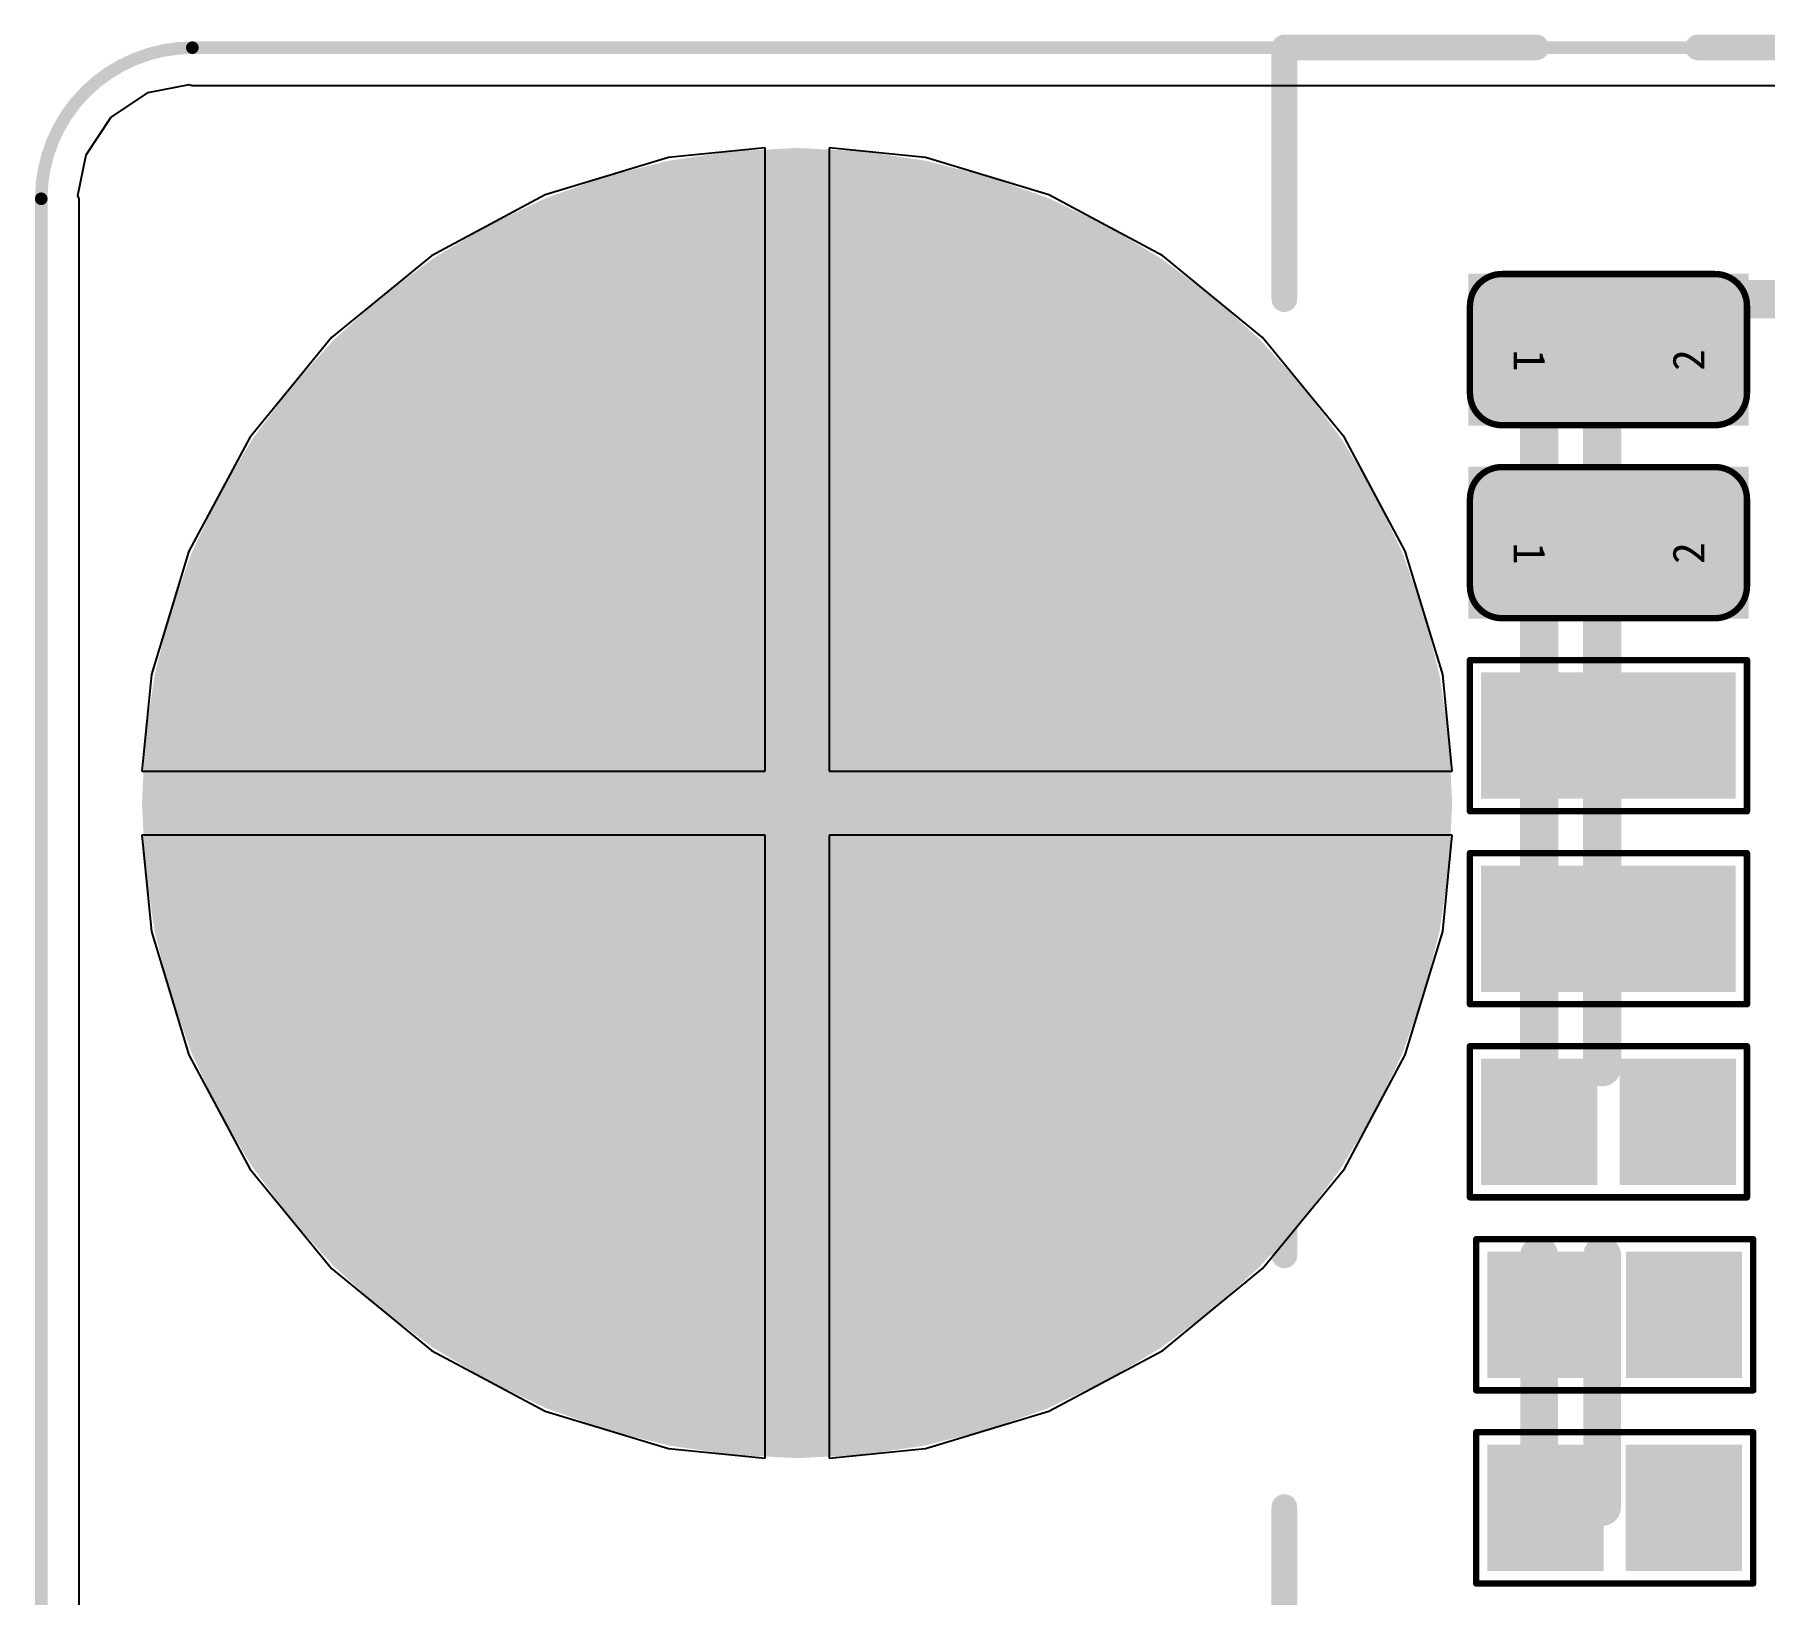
# Model space of a CAD drawing. Header units: millimetres. Extents: x 7.33 to 10.08, y 7.01 to 8.78.
# Drawn here: x 7.3328 to 7.6033, y 8.5407 to 8.7846 of the extents above; entities that cross this region are included whole.
import ezdxf

# ---------------------------------------------------------------- set-up
doc = ezdxf.new("R2010")
doc.units = ezdxf.units.MM
doc.header["$MEASUREMENT"] = 0
for name, color, linetype in [('BottomLayer', 5, 'Continuous'), ('BottomOverlay', 54, 'Continuous'), ('BottomSolder', 6, 'Continuous'), ('KeepOutLayer', 6, 'Continuous'), ('Mechanical16', 56, 'Continuous'), ('Mechanical20', 56, 'Continuous'), ('MidLayer1', 16, 'Continuous'), ('MidLayer2', 76, 'Continuous'), ('MidLayer3', 90, 'Continuous'), ('MidLayer4', 156, 'Continuous'), ('MidLayer5', 130, 'Continuous'), ('MidLayer6', 216, 'Continuous'), ('MultiLayer', 9, 'Continuous'), ('TopLayer', 1, 'Continuous'), ('TopOverlay', 2, 'Continuous'), ('TopPaste', 8, 'Continuous'), ('TopSolder', 216, 'Continuous')]:
    doc.layers.add(name, color=color, linetype=linetype)

# ---------------------------------------------------------------- blocks, each defined once
blk = doc.blocks.new('FBGA153_11R5X13R0X1R00_B_14')
at = {"layer": 'BottomOverlay'}
for points, const_width in [([(-0.226378, 0.226378), (-0.226378, 0.255906)], 0.005984), ([(-0.226378, 0.255906), (-0.108268, 0.255906)], 0.005984), ([(-0.216535, 0.226378), (-0.216535, 0.255906)], 0.005984), ([(-0.226378, 0.135827), (-0.226378, 0.226378)], 0.005984), ([(-0.216535, 0.135827), (-0.216535, 0.226378)], 0.005984), ([(-0.226378, 0.067047), (-0.226378, 0.106417)], 0.005906), ([(-0.216535, 0.067047), (-0.216535, 0.106417)], 0.005906)]:
    blk.add_lwpolyline(points, dxfattribs=dict(at, const_width=const_width))
for points, const_width in [([(-0.227874, 0.255906, 1), (-0.224882, 0.255906, 1)], 0.002992), ([(-0.227874, 0.255906, 1), (-0.224882, 0.255906, 1)], 0.002992), ([(-0.218031, 0.255906, 1), (-0.215039, 0.255906, 1)], 0.002992), ([(-0.227874, 0.226378, 1), (-0.224882, 0.226378, 1)], 0.002992), ([(-0.227874, 0.226378, 1), (-0.224882, 0.226378, 1)], 0.002992), ([(-0.218031, 0.226378, 1), (-0.215039, 0.226378, 1)], 0.002992), ([(-0.218031, 0.226378, 1), (-0.215039, 0.226378, 1)], 0.002992), ([(-0.227874, 0.135827, 1), (-0.224882, 0.135827, 1)], 0.002992), ([(-0.218031, 0.135827, 1), (-0.215039, 0.135827, 1)], 0.002992), ([(-0.2278545, 0.106417, 1), (-0.2249015, 0.106417, 1)], 0.002953), ([(-0.2180115, 0.106417, 1), (-0.2150585, 0.106417, 1)], 0.002953), ([(-0.2278545, 0.067047, 1), (-0.2249015, 0.067047, 1)], 0.002953), ([(-0.2180115, 0.067047, 1), (-0.2150585, 0.067047, 1)], 0.002953)]:
    blk.add_lwpolyline(points, format="xyb", close=True, dxfattribs=dict(at, const_width=const_width))
at = {"layer": 'Mechanical16'}
for points, const_width in [([(-0.26622, 0.295276), (-0.22685, 0.295276)], 0.004016), ([(-0.26622, 0.255906), (-0.26622, 0.295276)], 0.004016), ([(-0.201535, 0.295276), (-0.162165, 0.295276)], 0.004016), ([(-0.226378, 0.226378), (-0.226378, 0.255906)], 0.005984), ([(-0.226378, 0.255906), (-0.108268, 0.255906)], 0.005984), ([(-0.216535, 0.226378), (-0.216535, 0.255906)], 0.005984), ([(-0.226378, 0.135827), (-0.226378, 0.226378)], 0.005984), ([(-0.216535, 0.135827), (-0.216535, 0.226378)], 0.005984), ([(-0.26622, 0.185157), (-0.26622, 0.224528)], 0.004016), ([(-0.26622, 0.106417), (-0.26622, 0.145787)], 0.004016), ([(-0.226378, 0.067047), (-0.226378, 0.106417)], 0.005906), ([(-0.216535, 0.067047), (-0.216535, 0.106417)], 0.005906), ([(-0.26622, 0.027677), (-0.26622, 0.067047)], 0.004016)]:
    blk.add_lwpolyline(points, dxfattribs=dict(at, const_width=const_width))
for points, const_width in [([(-0.267224, 0.295276, 1), (-0.265216, 0.295276, 1)], 0.002008), ([(-0.267224, 0.295276, 1), (-0.265216, 0.295276, 1)], 0.002008), ([(-0.227854, 0.295276, 1), (-0.225846, 0.295276, 1)], 0.002008), ([(-0.202539, 0.295276, 1), (-0.200531, 0.295276, 1)], 0.002008), ([(-0.267224, 0.255906, 1), (-0.265216, 0.255906, 1)], 0.002008), ([(-0.227874, 0.255906, 1), (-0.224882, 0.255906, 1)], 0.002992), ([(-0.227874, 0.255906, 1), (-0.224882, 0.255906, 1)], 0.002992), ([(-0.218031, 0.255906, 1), (-0.215039, 0.255906, 1)], 0.002992), ([(-0.227874, 0.226378, 1), (-0.224882, 0.226378, 1)], 0.002992), ([(-0.227874, 0.226378, 1), (-0.224882, 0.226378, 1)], 0.002992), ([(-0.218031, 0.226378, 1), (-0.215039, 0.226378, 1)], 0.002992), ([(-0.218031, 0.226378, 1), (-0.215039, 0.226378, 1)], 0.002992), ([(-0.267224, 0.224528, 1), (-0.265216, 0.224528, 1)], 0.002008), ([(-0.267224, 0.185157, 1), (-0.265216, 0.185157, 1)], 0.002008), ([(-0.267224, 0.145787, 1), (-0.265216, 0.145787, 1)], 0.002008), ([(-0.227874, 0.135827, 1), (-0.224882, 0.135827, 1)], 0.002992), ([(-0.218031, 0.135827, 1), (-0.215039, 0.135827, 1)], 0.002992), ([(-0.267224, 0.106417, 1), (-0.265216, 0.106417, 1)], 0.002008), ([(-0.2278545, 0.106417, 1), (-0.2249015, 0.106417, 1)], 0.002953), ([(-0.2180115, 0.106417, 1), (-0.2150585, 0.106417, 1)], 0.002953), ([(-0.267224, 0.067047, 1), (-0.265216, 0.067047, 1)], 0.002008), ([(-0.2278545, 0.067047, 1), (-0.2249015, 0.067047, 1)], 0.002953), ([(-0.2180115, 0.067047, 1), (-0.2150585, 0.067047, 1)], 0.002953)]:
    blk.add_lwpolyline(points, format="xyb", close=True, dxfattribs=dict(at, const_width=const_width))
blk = doc.blocks.new('R0201_72')
at = {"layer": 'TopLayer'}
for points in [[(-0.0179236, -0.00787), (-0.0037504, -0.00787), (-0.0179236, 0.007878), (-0.0037504, 0.007878)], [(0.0037384, -0.00787), (0.0179116, -0.00787), (0.0037384, 0.007878), (0.0179116, 0.007878)]]:
    blk.add_solid(points, dxfattribs=at)
at = {"layer": 'TopOverlay', "const_width": 0.001}
for points in [[(0.021655, 0.011815), (-0.021656, 0.011815)], [(-0.021656, 0.011815), (-0.021656, -0.011815)], [(0.021655, 0.011815), (0.021655, -0.011815)], [(0.021655, -0.011815), (-0.021656, -0.011815)]]:
    blk.add_lwpolyline(points, dxfattribs=at)
at = {"layer": 'TopOverlay', "const_width": 0.0005}
for points in [[(-0.021906, 0.011815, 1), (-0.021406, 0.011815, 1)], [(-0.021906, 0.011815, 1), (-0.021406, 0.011815, 1)], [(0.021405, 0.011815, 1), (0.021905, 0.011815, 1)], [(0.021405, 0.011815, 1), (0.021905, 0.011815, 1)], [(-0.021906, -0.011815, 1), (-0.021406, -0.011815, 1)], [(-0.021906, -0.011815, 1), (-0.021406, -0.011815, 1)], [(0.021405, -0.011815, 1), (0.021905, -0.011815, 1)], [(0.021405, -0.011815, 1), (0.021905, -0.011815, 1)]]:
    blk.add_lwpolyline(points, format="xyb", close=True, dxfattribs=at)
at = {"layer": 'TopPaste'}
for points in [[(-0.0179236, -0.00787), (-0.0037504, -0.00787), (-0.0179236, 0.007878), (-0.0037504, 0.007878)], [(0.0037384, -0.00787), (0.0179116, -0.00787), (0.0037384, 0.007878), (0.0179116, 0.007878)]]:
    blk.add_solid(points, dxfattribs=at)
at = {"layer": 'TopSolder'}
for points in [[(-0.0199236, -0.00987), (-0.0017504, -0.00987), (-0.0199236, 0.009878), (-0.0017504, 0.009878)], [(0.0017384, -0.00987), (0.0199116, -0.00987), (0.0017384, 0.009878), (0.0199116, 0.009878)]]:
    blk.add_solid(points, dxfattribs=at)
blk = doc.blocks.new('R0201_73')
at = {"layer": 'TopLayer'}
for points in [[(-0.0179236, -0.00787), (-0.0037504, -0.00787), (-0.0179236, 0.007878), (-0.0037504, 0.007878)], [(0.0037384, -0.00787), (0.0179116, -0.00787), (0.0037384, 0.007878), (0.0179116, 0.007878)]]:
    blk.add_solid(points, dxfattribs=at)
at = {"layer": 'TopOverlay', "const_width": 0.001}
for points in [[(0.021655, 0.011815), (-0.021656, 0.011815)], [(-0.021656, 0.011815), (-0.021656, -0.011815)], [(0.021655, 0.011815), (0.021655, -0.011815)], [(0.021655, -0.011815), (-0.021656, -0.011815)]]:
    blk.add_lwpolyline(points, dxfattribs=at)
at = {"layer": 'TopOverlay', "const_width": 0.0005}
for points in [[(-0.021906, 0.011815, 1), (-0.021406, 0.011815, 1)], [(-0.021906, 0.011815, 1), (-0.021406, 0.011815, 1)], [(0.021405, 0.011815, 1), (0.021905, 0.011815, 1)], [(0.021405, 0.011815, 1), (0.021905, 0.011815, 1)], [(-0.021906, -0.011815, 1), (-0.021406, -0.011815, 1)], [(-0.021906, -0.011815, 1), (-0.021406, -0.011815, 1)], [(0.021405, -0.011815, 1), (0.021905, -0.011815, 1)], [(0.021405, -0.011815, 1), (0.021905, -0.011815, 1)]]:
    blk.add_lwpolyline(points, format="xyb", close=True, dxfattribs=at)
at = {"layer": 'TopPaste'}
for points in [[(-0.0179236, -0.00787), (-0.0037504, -0.00787), (-0.0179236, 0.007878), (-0.0037504, 0.007878)], [(0.0037384, -0.00787), (0.0179116, -0.00787), (0.0037384, 0.007878), (0.0179116, 0.007878)]]:
    blk.add_solid(points, dxfattribs=at)
at = {"layer": 'TopSolder'}
for points in [[(-0.0199236, -0.00987), (-0.0017504, -0.00987), (-0.0199236, 0.009878), (-0.0017504, 0.009878)], [(0.0017384, -0.00987), (0.0199116, -0.00987), (0.0017384, 0.009878), (0.0199116, 0.009878)]]:
    blk.add_solid(points, dxfattribs=at)
blk = doc.blocks.new('R0201_74')
at = {"layer": 'TopLayer'}
for points in [[(-0.0179236, -0.00787), (-0.0037504, -0.00787), (-0.0179236, 0.007878), (-0.0037504, 0.007878)], [(0.0037384, -0.00787), (0.0179116, -0.00787), (0.0037384, 0.007878), (0.0179116, 0.007878)]]:
    blk.add_solid(points, dxfattribs=at)
at = {"layer": 'TopOverlay', "const_width": 0.001}
for points in [[(-0.021656, 0.011815), (0.021655, 0.011815)], [(-0.021656, -0.011815), (-0.021656, 0.011815)], [(0.021655, -0.011815), (0.021655, 0.011815)], [(-0.021656, -0.011815), (0.021655, -0.011815)]]:
    blk.add_lwpolyline(points, dxfattribs=at)
at = {"layer": 'TopOverlay', "const_width": 0.0005}
for points in [[(-0.021906, 0.011815, 1), (-0.021406, 0.011815, 1)], [(-0.021906, 0.011815, 1), (-0.021406, 0.011815, 1)], [(0.021405, 0.011815, 1), (0.021905, 0.011815, 1)], [(0.021405, 0.011815, 1), (0.021905, 0.011815, 1)], [(-0.021906, -0.011815, 1), (-0.021406, -0.011815, 1)], [(-0.021906, -0.011815, 1), (-0.021406, -0.011815, 1)], [(0.021405, -0.011815, 1), (0.021905, -0.011815, 1)], [(0.021405, -0.011815, 1), (0.021905, -0.011815, 1)]]:
    blk.add_lwpolyline(points, format="xyb", close=True, dxfattribs=at)
at = {"layer": 'TopPaste'}
for points in [[(-0.0179236, -0.00787), (-0.0037504, -0.00787), (-0.0179236, 0.007878), (-0.0037504, 0.007878)], [(0.0037384, -0.00787), (0.0179116, -0.00787), (0.0037384, 0.007878), (0.0179116, 0.007878)]]:
    blk.add_solid(points, dxfattribs=at)
at = {"layer": 'TopSolder'}
for points in [[(-0.0199236, -0.00987), (-0.0017504, -0.00987), (-0.0199236, 0.009878), (-0.0017504, 0.009878)], [(0.0017384, -0.00987), (0.0199116, -0.00987), (0.0017384, 0.009878), (0.0199116, 0.009878)]]:
    blk.add_solid(points, dxfattribs=at)
blk = doc.blocks.new('R0201_76')
at = {"layer": 'TopLayer'}
for points in [[(-0.0179236, -0.00787), (-0.0037504, -0.00787), (-0.0179236, 0.007878), (-0.0037504, 0.007878)], [(0.0037384, -0.00787), (0.0179116, -0.00787), (0.0037384, 0.007878), (0.0179116, 0.007878)]]:
    blk.add_solid(points, dxfattribs=at)
at = {"layer": 'TopOverlay', "const_width": 0.001}
for points in [[(-0.021656, 0.011815), (0.021655, 0.011815)], [(-0.021656, -0.011815), (-0.021656, 0.011815)], [(0.021655, -0.011815), (0.021655, 0.011815)], [(-0.021656, -0.011815), (0.021655, -0.011815)]]:
    blk.add_lwpolyline(points, dxfattribs=at)
at = {"layer": 'TopOverlay', "const_width": 0.0005}
for points in [[(-0.021906, 0.011815, 1), (-0.021406, 0.011815, 1)], [(-0.021906, 0.011815, 1), (-0.021406, 0.011815, 1)], [(0.021405, 0.011815, 1), (0.021905, 0.011815, 1)], [(0.021405, 0.011815, 1), (0.021905, 0.011815, 1)], [(-0.021906, -0.011815, 1), (-0.021406, -0.011815, 1)], [(-0.021906, -0.011815, 1), (-0.021406, -0.011815, 1)], [(0.021405, -0.011815, 1), (0.021905, -0.011815, 1)], [(0.021405, -0.011815, 1), (0.021905, -0.011815, 1)]]:
    blk.add_lwpolyline(points, format="xyb", close=True, dxfattribs=at)
at = {"layer": 'TopPaste'}
for points in [[(-0.0179236, -0.00787), (-0.0037504, -0.00787), (-0.0179236, 0.007878), (-0.0037504, 0.007878)], [(0.0037384, -0.00787), (0.0179116, -0.00787), (0.0037384, 0.007878), (0.0179116, 0.007878)]]:
    blk.add_solid(points, dxfattribs=at)
at = {"layer": 'TopSolder'}
for points in [[(-0.0199236, -0.00987), (-0.0017504, -0.00987), (-0.0199236, 0.009878), (-0.0017504, 0.009878)], [(0.0017384, -0.00987), (0.0199116, -0.00987), (0.0017384, 0.009878), (0.0199116, 0.009878)]]:
    blk.add_solid(points, dxfattribs=at)
blk = doc.blocks.new('R0201_77')
at = {"layer": 'TopLayer'}
for points in [[(-0.0179236, -0.00787), (-0.0037504, -0.00787), (-0.0179236, 0.007878), (-0.0037504, 0.007878)], [(0.0037384, -0.00787), (0.0179116, -0.00787), (0.0037384, 0.007878), (0.0179116, 0.007878)]]:
    blk.add_solid(points, dxfattribs=at)
at = {"layer": 'TopOverlay', "const_width": 0.001}
for points in [[(-0.021656, 0.011815), (0.021655, 0.011815)], [(-0.021656, -0.011815), (-0.021656, 0.011815)], [(0.021655, -0.011815), (0.021655, 0.011815)], [(-0.021656, -0.011815), (0.021655, -0.011815)]]:
    blk.add_lwpolyline(points, dxfattribs=at)
at = {"layer": 'TopOverlay', "const_width": 0.0005}
for points in [[(-0.021906, 0.011815, 1), (-0.021406, 0.011815, 1)], [(-0.021906, 0.011815, 1), (-0.021406, 0.011815, 1)], [(0.021405, 0.011815, 1), (0.021905, 0.011815, 1)], [(0.021405, 0.011815, 1), (0.021905, 0.011815, 1)], [(-0.021906, -0.011815, 1), (-0.021406, -0.011815, 1)], [(-0.021906, -0.011815, 1), (-0.021406, -0.011815, 1)], [(0.021405, -0.011815, 1), (0.021905, -0.011815, 1)], [(0.021405, -0.011815, 1), (0.021905, -0.011815, 1)]]:
    blk.add_lwpolyline(points, format="xyb", close=True, dxfattribs=at)
at = {"layer": 'TopPaste'}
for points in [[(-0.0179236, -0.00787), (-0.0037504, -0.00787), (-0.0179236, 0.007878), (-0.0037504, 0.007878)], [(0.0037384, -0.00787), (0.0179116, -0.00787), (0.0037384, 0.007878), (0.0179116, 0.007878)]]:
    blk.add_solid(points, dxfattribs=at)
at = {"layer": 'TopSolder'}
for points in [[(-0.0199236, -0.00987), (-0.0017504, -0.00987), (-0.0199236, 0.009878), (-0.0017504, 0.009878)], [(0.0017384, -0.00987), (0.0199116, -0.00987), (0.0017384, 0.009878), (0.0199116, 0.009878)]]:
    blk.add_solid(points, dxfattribs=at)
blk = doc.blocks.new('C0201_322')
at = {"layer": 'TopLayer'}
for points in [[(-0.0179236, -0.00787), (-0.0037504, -0.00787), (-0.0179236, 0.007878), (-0.0037504, 0.007878)], [(0.0037384, -0.00787), (0.0179116, -0.00787), (0.0037384, 0.007878), (0.0179116, 0.007878)]]:
    blk.add_solid(points, dxfattribs=at)
at = {"layer": 'TopOverlay', "const_width": 0.001}
for points in [[(-0.021656, 0.006815, -0.4141784177323617), (-0.016656, 0.011815)], [(0.016655, 0.011815, -0.4141315661292136), (0.021655, 0.006815)], [(-0.016656, -0.011815, -0.4142487121048362), (-0.021656, -0.006815)], [(0.021655, -0.006815, -0.414213562372877), (0.016655, -0.011815)]]:
    blk.add_lwpolyline(points, format="xyb", dxfattribs=at)
for points in [[(-0.016656, 0.011815), (0.016655, 0.011815)], [(-0.021656, -0.006815), (-0.021656, 0.006815)], [(0.021655, -0.006815), (0.021655, 0.006815)], [(-0.016656, -0.011815), (0.016655, -0.011815)]]:
    blk.add_lwpolyline(points, dxfattribs=at)
at = {"layer": 'TopOverlay', "const_width": 0.0005}
for points in [[(-0.016906, 0.011815, 1), (-0.016406, 0.011815, 1)], [(-0.016906, 0.011815, 1), (-0.016406, 0.011815, 1)], [(0.016405, 0.011815, 1), (0.016905, 0.011815, 1)], [(0.016405, 0.011815, 1), (0.016905, 0.011815, 1)], [(-0.021906, 0.006815, 1), (-0.021406, 0.006815, 1)], [(-0.021906, 0.006815, 1), (-0.021406, 0.006815, 1)], [(0.021405, 0.006815, 1), (0.021905, 0.006815, 1)], [(0.021405, 0.006815, 1), (0.021905, 0.006815, 1)], [(-0.021906, -0.006815, 1), (-0.021406, -0.006815, 1)], [(-0.021906, -0.006815, 1), (-0.021406, -0.006815, 1)], [(0.021405, -0.006815, 1), (0.021905, -0.006815, 1)], [(0.021405, -0.006815, 1), (0.021905, -0.006815, 1)], [(-0.016906, -0.011815, 1), (-0.016406, -0.011815, 1)], [(-0.016906, -0.011815, 1), (-0.016406, -0.011815, 1)], [(0.016405, -0.011815, 1), (0.016905, -0.011815, 1)], [(0.016405, -0.011815, 1), (0.016905, -0.011815, 1)]]:
    blk.add_lwpolyline(points, format="xyb", close=True, dxfattribs=at)
at = {"layer": 'TopPaste'}
for points in [[(-0.0179236, -0.00787), (-0.0037504, -0.00787), (-0.0179236, 0.007878), (-0.0037504, 0.007878)], [(0.0037384, -0.00787), (0.0179116, -0.00787), (0.0037384, 0.007878), (0.0179116, 0.007878)]]:
    blk.add_solid(points, dxfattribs=at)
at = {"layer": 'TopSolder'}
for points in [[(-0.0219236, -0.01187), (0.0002496, -0.01187), (-0.0219236, 0.011878), (0.0002496, 0.011878)], [(-0.0002616, -0.01187), (0.0219116, -0.01187), (-0.0002616, 0.011878), (0.0219116, 0.011878)]]:
    blk.add_solid(points, dxfattribs=at)
at = {"layer": 'Mechanical20'}
for s, rotation, p in [('1', 270, (-0.014837, 4e-06)), ('2', 90, (0.015, -0.0033286))]:
    blk.add_text(s, height=0.005, rotation=rotation, dxfattribs=at).set_placement(p)
blk = doc.blocks.new('C0201_324')
at = {"layer": 'TopLayer'}
for points in [[(-0.0179236, -0.00787), (-0.0037504, -0.00787), (-0.0179236, 0.007878), (-0.0037504, 0.007878)], [(0.0037384, -0.00787), (0.0179116, -0.00787), (0.0037384, 0.007878), (0.0179116, 0.007878)]]:
    blk.add_solid(points, dxfattribs=at)
at = {"layer": 'TopOverlay', "const_width": 0.001}
for points in [[(-0.021656, 0.006815, -0.4141784177323617), (-0.016656, 0.011815)], [(0.016655, 0.011815, -0.4141315661292136), (0.021655, 0.006815)], [(-0.016656, -0.011815, -0.4142487121048362), (-0.021656, -0.006815)], [(0.021655, -0.006815, -0.414213562372877), (0.016655, -0.011815)]]:
    blk.add_lwpolyline(points, format="xyb", dxfattribs=at)
for points in [[(-0.016656, 0.011815), (0.016655, 0.011815)], [(-0.021656, -0.006815), (-0.021656, 0.006815)], [(0.021655, -0.006815), (0.021655, 0.006815)], [(-0.016656, -0.011815), (0.016655, -0.011815)]]:
    blk.add_lwpolyline(points, dxfattribs=at)
at = {"layer": 'TopOverlay', "const_width": 0.0005}
for points in [[(-0.016906, 0.011815, 1), (-0.016406, 0.011815, 1)], [(-0.016906, 0.011815, 1), (-0.016406, 0.011815, 1)], [(0.016405, 0.011815, 1), (0.016905, 0.011815, 1)], [(0.016405, 0.011815, 1), (0.016905, 0.011815, 1)], [(-0.021906, 0.006815, 1), (-0.021406, 0.006815, 1)], [(-0.021906, 0.006815, 1), (-0.021406, 0.006815, 1)], [(0.021405, 0.006815, 1), (0.021905, 0.006815, 1)], [(0.021405, 0.006815, 1), (0.021905, 0.006815, 1)], [(-0.021906, -0.006815, 1), (-0.021406, -0.006815, 1)], [(-0.021906, -0.006815, 1), (-0.021406, -0.006815, 1)], [(0.021405, -0.006815, 1), (0.021905, -0.006815, 1)], [(0.021405, -0.006815, 1), (0.021905, -0.006815, 1)], [(-0.016906, -0.011815, 1), (-0.016406, -0.011815, 1)], [(-0.016906, -0.011815, 1), (-0.016406, -0.011815, 1)], [(0.016405, -0.011815, 1), (0.016905, -0.011815, 1)], [(0.016405, -0.011815, 1), (0.016905, -0.011815, 1)]]:
    blk.add_lwpolyline(points, format="xyb", close=True, dxfattribs=at)
at = {"layer": 'TopPaste'}
for points in [[(-0.0179236, -0.00787), (-0.0037504, -0.00787), (-0.0179236, 0.007878), (-0.0037504, 0.007878)], [(0.0037384, -0.00787), (0.0179116, -0.00787), (0.0037384, 0.007878), (0.0179116, 0.007878)]]:
    blk.add_solid(points, dxfattribs=at)
at = {"layer": 'TopSolder'}
for points in [[(-0.0219236, -0.01187), (0.0002496, -0.01187), (-0.0219236, 0.011878), (0.0002496, 0.011878)], [(-0.0002616, -0.01187), (0.0219116, -0.01187), (-0.0002616, 0.011878), (0.0219116, 0.011878)]]:
    blk.add_solid(points, dxfattribs=at)
at = {"layer": 'Mechanical20'}
for s, rotation, p in [('1', 270, (-0.014837, 4e-06)), ('2', 90, (0.015, -0.0033286))]:
    blk.add_text(s, height=0.005, rotation=rotation, dxfattribs=at).set_placement(p)
blk = doc.blocks.new('1PIN_10HOLE__2_7_5__568')
at = {"layer": 'BottomLayer', "const_width": 0.0984252}
blk.add_lwpolyline([(-0.0492126, 1e-07, 1), (0.0492126, 1e-07, 1)], format="xyb", close=True, dxfattribs=at)
at = {"layer": 'BottomSolder', "const_width": 0.1024252}
blk.add_lwpolyline([(-0.0512126, 1e-07, 1), (0.0512126, 1e-07, 1)], format="xyb", close=True, dxfattribs=at)
at = {"layer": 'MidLayer1', "const_width": 0.0984252}
blk.add_lwpolyline([(-0.0492126, 1e-07, 1), (0.0492126, 1e-07, 1)], format="xyb", close=True, dxfattribs=at)
at = {"layer": 'MidLayer2', "const_width": 0.0984252}
blk.add_lwpolyline([(-0.0492126, 1e-07, 1), (0.0492126, 1e-07, 1)], format="xyb", close=True, dxfattribs=at)
at = {"layer": 'MidLayer3', "const_width": 0.0984252}
blk.add_lwpolyline([(-0.0492126, 1e-07, 1), (0.0492126, 1e-07, 1)], format="xyb", close=True, dxfattribs=at)
at = {"layer": 'MidLayer4', "const_width": 0.0984252}
blk.add_lwpolyline([(-0.0492126, 1e-07, 1), (0.0492126, 1e-07, 1)], format="xyb", close=True, dxfattribs=at)
at = {"layer": 'MidLayer5', "const_width": 0.0984252}
blk.add_lwpolyline([(-0.0492126, 1e-07, 1), (0.0492126, 1e-07, 1)], format="xyb", close=True, dxfattribs=at)
at = {"layer": 'MidLayer6', "const_width": 0.0984252}
blk.add_lwpolyline([(-0.0492126, 1e-07, 1), (0.0492126, 1e-07, 1)], format="xyb", close=True, dxfattribs=at)
at = {"layer": 'MultiLayer', "const_width": 0.0984252}
blk.add_lwpolyline([(-0.0492126, 1e-07, 1), (0.0492126, 1e-07, 1)], format="xyb", close=True, dxfattribs=at)
at = {"layer": 'TopLayer', "const_width": 0.0984252}
blk.add_lwpolyline([(-0.0492126, 1e-07, 1), (0.0492126, 1e-07, 1)], format="xyb", close=True, dxfattribs=at)
at = {"layer": 'TopSolder', "const_width": 0.1024252}
blk.add_lwpolyline([(-0.0512126, 1e-07, 1), (0.0512126, 1e-07, 1)], format="xyb", close=True, dxfattribs=at)

msp = doc.modelspace()

# ---------------------------------------------------------------- linework, layer by layer
at = {"layer": 'KeepOutLayer', "const_width": 0.0019685}
msp.add_lwpolyline([(7.3338733, 8.7588907, -0.414213562372877), (7.3574954, 8.7825128)], format="xyb", dxfattribs=at)
for points in [[(7.3574954, 8.7825127), (10.0503709, 8.7825127)], [(7.3338734, 7.8770004), (7.3338734, 8.7588907)]]:
    msp.add_lwpolyline(points, dxfattribs=at)
at = {"layer": 'KeepOutLayer', "const_width": 0.0009842}
for points in [[(7.3570033, 8.7825128, 1), (7.3579875, 8.7825128, 1)], [(7.3570033, 8.7825127, 1), (7.3579875, 8.7825127, 1)], [(7.3333812, 8.7588907, 1), (7.3343654, 8.7588907, 1)], [(7.3333813, 8.7588907, 1), (7.3343655, 8.7588907, 1)]]:
    msp.add_lwpolyline(points, format="xyb", close=True, dxfattribs=at)
at = {"layer": 'MidLayer5'}
for p, q in [((7.3506135, 8.7755052), (7.3570102, 8.7767776)), ((7.3570102, 8.7767776), (7.3574954, 8.7765766)), ((7.3574954, 8.7765766), (10.0503709, 8.7765766)), ((7.3447792, 8.7716069), (7.3506135, 8.7755052)), ((7.3408809, 8.7657726), (7.3447792, 8.7716069)), ((7.3396085, 8.7593759), (7.3408809, 8.7657726)), ((7.4470476, 8.76683), (7.4319687, 8.7653449)), ((7.4470476, 8.6694017), (7.4470476, 8.76683)), ((7.4721265, 8.7653449), (7.4570476, 8.76683)), ((7.4570476, 8.76683), (7.4570476, 8.6694017)), ((7.4319687, 8.7653449), (7.4126615, 8.7594881)), ((7.4914337, 8.7594881), (7.4721265, 8.7653449)), ((7.3398095, 8.7588907), (7.3396085, 8.7593759)), ((7.3398095, 7.8829365), (7.3398095, 8.7588907)), ((7.4126615, 8.7594881), (7.3948679, 8.7499772)), ((7.5092273, 8.7499772), (7.4914337, 8.7594881)), ((7.3948679, 8.7499772), (7.3792716, 8.7371777)), ((7.5248236, 8.7371777), (7.5092273, 8.7499772)), ((7.3792716, 8.7371777), (7.3664721, 8.7215814)), ((7.5376231, 8.7215814), (7.5248236, 8.7371777)), ((7.3664721, 8.7215814), (7.3569612, 8.7037878)), ((7.547134, 8.7037878), (7.5376231, 8.7215814)), ((7.3569612, 8.7037878), (7.3511044, 8.6844806)), ((7.5529908, 8.6844806), (7.547134, 8.7037878)), ((7.3511044, 8.6844806), (7.3496193, 8.6694017)), ((7.5544759, 8.6694017), (7.5529908, 8.6844806)), ((7.3496193, 8.6694017), (7.4470476, 8.6694017)), ((7.4570476, 8.6694017), (7.5544759, 8.6694017)), ((7.4470476, 8.6594017), (7.3496193, 8.6594017)), ((7.3496193, 8.6594017), (7.3511044, 8.6443228)), ((7.4470476, 8.5619734), (7.4470476, 8.6594017)), ((7.5544759, 8.6594017), (7.4570476, 8.6594017)), ((7.4570476, 8.6594017), (7.4570476, 8.5619734)), ((7.5529908, 8.6443228), (7.5544759, 8.6594017)), ((7.3511044, 8.6443228), (7.3569612, 8.6250156)), ((7.547134, 8.6250156), (7.5529908, 8.6443228)), ((7.3569612, 8.6250156), (7.3664721, 8.607222)), ((7.5376231, 8.607222), (7.547134, 8.6250156)), ((7.3664721, 8.607222), (7.3792716, 8.5916257)), ((7.5248236, 8.5916257), (7.5376231, 8.607222)), ((7.3792716, 8.5916257), (7.3948679, 8.5788262)), ((7.5092273, 8.5788262), (7.5248236, 8.5916257)), ((7.3948679, 8.5788262), (7.4126615, 8.5693153)), ((7.4914337, 8.5693153), (7.5092273, 8.5788262)), ((7.4126615, 8.5693153), (7.4319687, 8.5634585)), ((7.4721265, 8.5634585), (7.4914337, 8.5693153)), ((7.4319687, 8.5634585), (7.4470476, 8.5619734)), ((7.4570476, 8.5619734), (7.4721265, 8.5634585))]:
    msp.add_line(p, q, dxfattribs=at)
at = {"layer": 'MidLayer6'}
for p, q in [((7.3506135, 8.7755052), (7.3570102, 8.7767776)), ((7.3570102, 8.7767776), (7.3574954, 8.7765766)), ((7.3574954, 8.7765766), (10.0503709, 8.7765766)), ((7.3447792, 8.7716069), (7.3506135, 8.7755052)), ((7.3408809, 8.7657726), (7.3447792, 8.7716069)), ((7.3396085, 8.7593759), (7.3408809, 8.7657726)), ((7.4470476, 8.76683), (7.4319687, 8.7653449)), ((7.4470476, 8.6694017), (7.4470476, 8.76683)), ((7.4721265, 8.7653449), (7.4570476, 8.76683)), ((7.4570476, 8.76683), (7.4570476, 8.6694017)), ((7.4319687, 8.7653449), (7.4126615, 8.7594881)), ((7.4914337, 8.7594881), (7.4721265, 8.7653449)), ((7.3398095, 8.7588907), (7.3396085, 8.7593759)), ((7.3398095, 7.8829365), (7.3398095, 8.7588907)), ((7.4126615, 8.7594881), (7.3948679, 8.7499772)), ((7.5092273, 8.7499772), (7.4914337, 8.7594881)), ((7.3948679, 8.7499772), (7.3792716, 8.7371777)), ((7.5248236, 8.7371777), (7.5092273, 8.7499772)), ((7.3792716, 8.7371777), (7.3664721, 8.7215814)), ((7.5376231, 8.7215814), (7.5248236, 8.7371777)), ((7.3664721, 8.7215814), (7.3569612, 8.7037878)), ((7.547134, 8.7037878), (7.5376231, 8.7215814)), ((7.3569612, 8.7037878), (7.3511044, 8.6844806)), ((7.5529908, 8.6844806), (7.547134, 8.7037878)), ((7.3511044, 8.6844806), (7.3496193, 8.6694017)), ((7.5544759, 8.6694017), (7.5529908, 8.6844806)), ((7.3496193, 8.6694017), (7.4470476, 8.6694017)), ((7.4570476, 8.6694017), (7.5544759, 8.6694017)), ((7.4470476, 8.6594017), (7.3496193, 8.6594017)), ((7.3496193, 8.6594017), (7.3511044, 8.6443228)), ((7.4470476, 8.5619734), (7.4470476, 8.6594017)), ((7.5544759, 8.6594017), (7.4570476, 8.6594017)), ((7.4570476, 8.6594017), (7.4570476, 8.5619734)), ((7.5529908, 8.6443228), (7.5544759, 8.6594017)), ((7.3511044, 8.6443228), (7.3569612, 8.6250156)), ((7.547134, 8.6250156), (7.5529908, 8.6443228)), ((7.3569612, 8.6250156), (7.3664721, 8.607222)), ((7.5376231, 8.607222), (7.547134, 8.6250156)), ((7.3664721, 8.607222), (7.3792716, 8.5916257)), ((7.5248236, 8.5916257), (7.5376231, 8.607222)), ((7.3792716, 8.5916257), (7.3948679, 8.5788262)), ((7.5092273, 8.5788262), (7.5248236, 8.5916257)), ((7.3948679, 8.5788262), (7.4126615, 8.5693153)), ((7.4914337, 8.5693153), (7.5092273, 8.5788262)), ((7.4126615, 8.5693153), (7.4319687, 8.5634585)), ((7.4721265, 8.5634585), (7.4914337, 8.5693153)), ((7.4319687, 8.5634585), (7.4470476, 8.5619734)), ((7.4570476, 8.5619734), (7.4721265, 8.5634585))]:
    msp.add_line(p, q, dxfattribs=at)
at = {"layer": 'TopOverlay'}
for points, const_width in [([(7.5058415, 8.6644413, 1), (7.3975737, 8.6644413, 1)], 0.003937), ([(7.5061176, 8.6644024, 1), (7.3978498, 8.6644024, 1)], 0.003937), ([(7.3965895, 8.6644413, 1), (7.3985579, 8.6644413, 1)], 0.0019685), ([(7.3968656, 8.6644024, 1), (7.398834, 8.6644024, 1)], 0.0019685), ([(7.5048573, 8.6644413, 1), (7.5068257, 8.6644413, 1)], 0.0019685), ([(7.5051334, 8.6644024, 1), (7.5071018, 8.6644024, 1)], 0.0019685)]:
    msp.add_lwpolyline(points, format="xyb", close=True, dxfattribs=dict(at, const_width=const_width))

# ---------------------------------------------------------------- block references
for name, p in [('FBGA153_11R5X13R0X1R00_B_14', (7.7944492, 8.4872757)), ('1PIN_10HOLE__2_7_5__568', (7.4520476, 8.6644016)), ('C0201_322', (7.5789082, 8.7353073)), ('C0201_324', (7.5789082, 8.7051236)), ('R0201_77', (7.5789082, 8.6749399)), ('R0201_76', (7.5789082, 8.6447562)), ('R0201_74', (7.5798822, 8.5542051))]:
    msp.add_blockref(name, p)
at = {"rotation": 180}
for name, p in [('R0201_72', (7.5789072, 8.6145725)), ('R0201_73', (7.5798822, 8.5843888))]:
    msp.add_blockref(name, p, dxfattribs=at)

doc.saveas('drawing.dxf')
